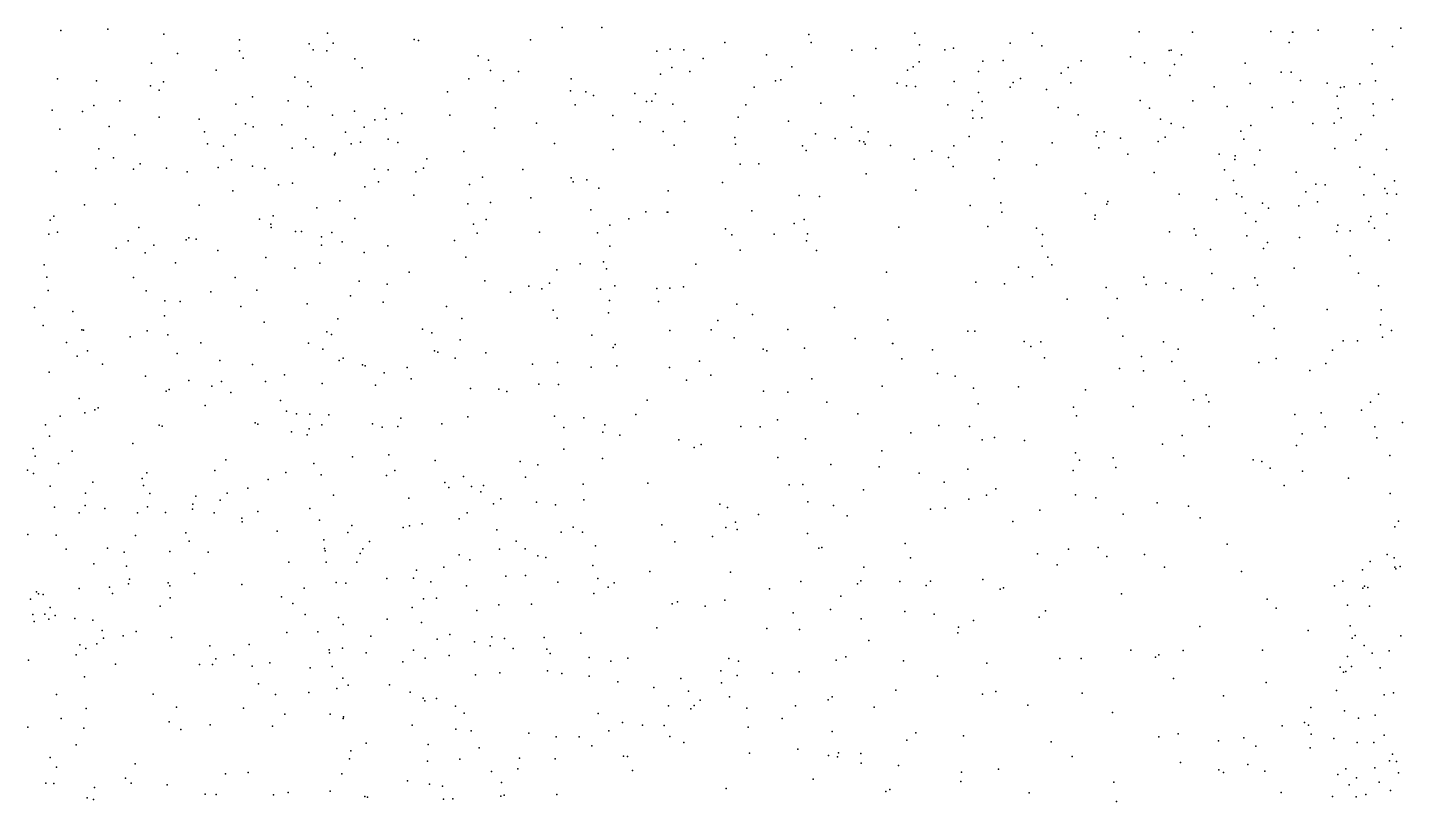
# Model space of a CAD drawing. Header units: metres. Extents: x -25 to 25, y -27.8 to 27.8.
# Drawn here: x 2.915 to 6, y 3.487 to 5.224 of the extents above; entities that cross this region are included whole.
import ezdxf

# ---------------------------------------------------------------- set-up
doc = ezdxf.new("R2010")
doc.units = ezdxf.units.M

msp = doc.modelspace()

# ---------------------------------------------------------------- linework, layer by layer
for p in [(2.9898, 5.2176, 19.0275), (3.0956, 5.2206, -3.9191), (4.1145, 5.224, -26.3057), (4.2036, 5.224, -1.0573), (5.7047, 5.2153, -1.0186), (5.811, 5.2178, 20.4979), (5.9336, 5.2185, 21.2241), (5.9965, 5.2224, 13.9079), (3.2208, 5.2088, 11.0995), (3.3907, 5.1965, 12.7349), (3.5473, 5.187, -2.6015), (3.5883, 5.211, -1.9056), (3.6012, 5.1888, 12.7911), (3.783, 5.1969, 19.1209), (3.7922, 5.1946, -1.7323), (4.044, 5.1965, -25.915), (4.4801, 5.1902, -25.7746), (4.6682, 5.208, -9.5527), (4.6734, 5.1902, 27.1556), (4.9058, 5.2116, 12.021), (4.9164, 5.1853, -11.992), (5.1204, 5.1891, -10.8948), (5.1698, 5.2115, 13.7032), (5.4093, 5.214, -9.1615), (5.5291, 5.2138, -23.8033), (5.746, 5.19, -0.4444), (5.7533, 5.2136, -0.6012), (5.754, 5.2136, -0.7893), (3.2515, 5.1658, -7.6402), (3.3904, 5.1716, 11.1361), (3.3987, 5.155, -2.2964), (3.5561, 5.1741, -8.6545), (3.587, 5.1713, 11.1518), (3.6498, 5.1538, 26.8785), (3.9261, 5.1606, 11.255), (4.3271, 5.171, 11.6186), (4.3574, 5.1752, 13.0479), (4.3881, 5.1738, -11.3215), (4.4308, 5.1546, 11.7405), (4.5732, 5.1628, -3.1848), (4.7645, 5.1731, 13.3374), (4.8186, 5.1766, -3.071), (4.9734, 5.174, -10.3688), (4.9928, 5.1776, -9.3231), (5.191, 5.1829, -0.0519), (5.3902, 5.1581, -1.3636), (5.4768, 5.1726, -24.2903), (5.4812, 5.1733, -0.0997), (5.5042, 5.1628, 13.6101), (5.978, 5.1814, -11.1016), (3.1935, 5.1441, -10.833), (3.338, 5.1279, 7.5769), (3.6658, 5.1338, -3.7669), (3.9498, 5.1508, 12.8677), (3.9537, 5.1276, -1.7472), (4.0165, 5.1255, -1.2687), (4.3607, 5.1343, -3.3179), (4.4009, 5.1254, -25.987), (4.6304, 5.1358, 11.911), (4.8896, 5.1282, 0.3545), (4.9024, 5.136, 27.1526), (4.916, 5.1473, -11.0413), (5.0489, 5.1254, 27.1048), (5.0588, 5.1488, 0.4977), (5.1043, 5.1501, 13.2087), (5.2504, 5.1345, 13.3787), (5.2794, 5.1491, -11.1011), (5.4211, 5.1449, -22.9813), (5.4889, 5.141, 26.6703), (5.6474, 5.1438, 0.8652), (5.728, 5.1237, -0.2456), (5.7509, 5.1241, 13.7087), (5.932, 5.1428, -9.538), (2.982, 5.109, 11.1992), (3.0697, 5.1042, 18.9575), (3.1907, 5.0931, 12.4859), (3.2203, 5.1022, 7.3903), (3.5151, 5.1127, 7.7451), (3.5442, 5.1022, -2.0126), (3.5515, 5.0917, -8.8543), (3.9056, 5.1088, -2.6499), (3.9831, 5.1046, -25.3085), (4.1347, 5.1088, 11.4138), (4.3352, 5.1193, -1.7385), (4.5934, 5.1045, -11.1989), (4.6051, 5.1065, -1.686), (4.8662, 5.0992, -9.6629), (4.8874, 5.0933, -11.5913), (4.9075, 5.0913, -10.0705), (4.9945, 5.1028, 12.4499), (5.127, 5.1009, -12.6686), (5.1433, 5.1098, -1.5074), (5.2346, 5.1213, 14.0153), (5.2563, 5.0995, -24.9869), (5.4783, 5.1164, -24.5338), (5.6586, 5.098, 14.2032), (5.7717, 5.1049, 20.6602), (5.831, 5.0992, 20.8581), (5.9047, 5.0975, 13.7388), (5.9396, 5.1045, 21.0229), (3.2105, 5.0832, 11.2231), (3.4198, 5.0683, 8.072), (3.8571, 5.0795, -1.498), (4.1338, 5.0821, -11.2807), (4.1679, 5.0793, 7.9438), (4.185, 5.0711, 27.0574), (4.2778, 5.0761, -9.6258), (4.3239, 5.0748, -2.7678), (4.5454, 5.0903, 27.1865), (4.7691, 5.0707, -10.8819), (5.0491, 5.0781, 12.9293), (5.1203, 5.0899, -11.306), (5.2012, 5.0848, -9.5592), (5.4119, 5.0604, 26.8025), (5.5777, 5.0909, 26.5434), (5.8537, 5.0701, -0.4012), (5.8615, 5.0891, 14.0991), (5.8692, 5.0905, -0.6965), (5.978, 5.0621, -13.2861), (2.9706, 5.0384, 20.1691), (3.0382, 5.0357, 26.7516), (3.0638, 5.0488, 7.1875), (3.122, 5.0594, -2.7133), (3.3826, 5.0519, 18.9913), (3.5001, 5.0593, 11.2378), (3.5443, 5.0465, 19.0621), (3.6489, 5.0362, -25.4179), (3.717, 5.0424, -2.4229), (3.7552, 5.0311, -1.759), (3.9653, 5.0435, -9.4621), (4.1439, 5.0501, 13.0042), (4.3039, 5.0576, 7.8363), (4.3162, 5.0588, 8.0494), (4.3634, 5.0522, 27.1535), (4.5268, 5.0501, -1.0179), (4.6953, 5.0543, -2.8386), (4.98, 5.0505, 13.5303), (5.0357, 5.0374, -12.3345), (5.0574, 5.058, 12.2683), (5.2276, 5.0445, 27.0107), (5.4324, 5.0427, 14.2009), (5.5297, 5.0595, -22.7689), (5.6073, 5.0464, -24.1509), (5.7081, 5.0444, 26.3724), (5.7544, 5.0567, 0.9774), (5.8557, 5.0419, 20.4937), (5.9347, 5.0526, -22.5972), (3.098, 5.0018, -3.9018), (3.2106, 5.0225, 8.1706), (3.3004, 5.0182, -3.8266), (3.404, 5.008, -2.5478), (3.4212, 5.0008, 12.7039), (3.486, 5.0059, 26.7207), (3.5991, 5.0275, -8.1223), (3.6706, 5.0006, 19.219), (3.6943, 5.017, -9.1959), (3.7201, 5.0185, 7.7505), (3.8628, 5.0273, 7.93), (4.0575, 5.0092, 26.9749), (4.2281, 5.0265, -25.2363), (4.2899, 5.0126, -1.1525), (4.3891, 5.0127, -11.1498), (4.5096, 5.0227, -9.7547), (4.6226, 5.0139, 13.3246), (4.7639, 5.0005, -25.2259), (5.0365, 5.0203, 0.1182), (5.0566, 5.0211, 12.7611), (5.2729, 5.0278, 0.548), (5.4575, 5.0183, -1.4383), (5.4813, 5.0082, -24.7803), (5.5089, 4.9996, 0.1916), (5.66, 5.004, -13.2696), (5.7991, 5.0083, -0.1166), (5.8469, 5.0091, 1.1134), (5.8631, 5.0214, -0.9905), (5.9355, 5.0266, 20.3543), (2.9876, 4.9961, -10.8096), (3.1555, 4.9834, 12.3811), (3.3122, 4.9901, 19.9714), (3.3809, 4.9831, 7.4274), (3.5394, 4.9738, 7.5653), (3.6287, 4.9894, -11.2957), (3.7246, 4.9736, -2.2182), (3.9627, 4.9983, 7.7846), (4.3415, 4.9903, 7.6918), (4.5025, 4.9771, 7.8629), (4.6835, 4.9852, 27.2279), (4.7276, 4.9749, -9.9285), (4.7816, 4.9699, -3.032), (4.8013, 4.9897, 13.4116), (5.0282, 4.9794, 0.4592), (5.3128, 4.9808, -1.5136), (5.3154, 4.9899, -11.4051), (5.3308, 4.9896, -9.1663), (5.3679, 4.9758, 0.249), (5.452, 4.9683, 13.3928), (5.4679, 4.9776, -0.8256), (5.638, 4.9916, -1.3238), (5.6441, 4.9735, 0.8172), (5.8954, 4.9708, 20.691), (5.9068, 4.9841, 26.3377), (3.075, 4.9514, 11.3258), (3.3186, 4.9627, 26.7146), (3.3549, 4.958, -11.1941), (3.5088, 4.953, 19.8354), (3.5568, 4.9556, -3.8258), (3.6037, 4.9381, -2.3448), (3.6055, 4.9418, 11.3153), (3.6413, 4.9633, -7.8285), (3.6619, 4.9668, -2.1546), (3.7457, 4.9658, 19.5321), (3.8943, 4.9456, 13.0191), (4.0979, 4.9635, -1.7839), (4.229, 4.9504, 11.5858), (4.3662, 4.96, 13.2012), (4.5036, 4.9625, -1.7586), (4.6543, 4.9583, 11.9645), (4.6621, 4.9482, -10.6867), (4.7919, 4.9671, -10.4791), (4.7949, 4.9621, -10.2554), (4.8516, 4.9595, 0.2532), (4.9439, 4.9466, -0.9438), (4.9934, 4.9586, -11.8978), (5.1018, 4.9672, -11.6375), (5.2143, 4.965, 0.2115), (5.3191, 4.9536, 13.2194), (5.3842, 4.9397, 0.466), (5.5891, 4.9396, 26.4503), (5.6799, 4.9484, -23.8558), (5.8484, 4.9521, 0.152), (5.9647, 4.9502, -0.6818), (3.0685, 4.9073, -2.7797), (3.1081, 4.9318, 20.054), (3.1527, 4.9064, -11.0196), (3.1679, 4.918, 7.1751), (3.2269, 4.9086, 18.9947), (3.3429, 4.9096, 11.3701), (3.3729, 4.9274, -7.6856), (3.4199, 4.9127, -25.5496), (3.4479, 4.9078, 19.09), (3.6939, 4.9058, 12.9606), (3.8033, 4.9085, -1.8679), (3.8113, 4.9296, 11.3483), (4.5144, 4.9174, -2.7471), (4.5559, 4.9184, -3.1484), (4.9043, 4.9286, 12.0887), (4.9819, 4.9325, -25.2422), (4.9922, 4.9124, 0.3107), (5.0957, 4.9271, 12.6139), (5.1788, 4.9156, 0.3575), (5.6238, 4.928, 13.4932), (5.6247, 4.9363, 0.4299), (5.6683, 4.9158, -9.4614), (5.9043, 4.9108, 13.5915), (2.9791, 4.9005, 12.1868), (3.2734, 4.9003, 12.4618), (3.7026, 4.8778, 7.9814), (3.7244, 4.9048, -2.0235), (3.7863, 4.8998, 7.5569), (3.9362, 4.8882, 26.8999), (4.0262, 4.9055, 13.1033), (4.1351, 4.8868, 8.0883), (4.1398, 4.8778, 7.5412), (4.1703, 4.8824, 27.1212), (4.4748, 4.8763, 11.8542), (4.7968, 4.8955, -1.7049), (5.084, 4.8854, 12.3057), (5.4432, 4.8988, -9.401), (5.6008, 4.9046, -9.0612), (5.621, 4.8803, -24.6131), (5.7618, 4.8994, 0.9182), (5.937, 4.8943, 20.5358), (5.9826, 4.8802, 0.2025), (3.3758, 4.8573, 7.2627), (3.4779, 4.871, -8.6941), (3.5096, 4.8743, -8.2676), (3.6717, 4.8662, 19.4251), (3.782, 4.8478, 26.6713), (3.9065, 4.8718, 7.9998), (4.1972, 4.8637, 13.1917), (4.3525, 4.8576, 8.1556), (4.6468, 4.8467, 7.7182), (4.6921, 4.8447, 13.3945), (4.9081, 4.8593, 27.2272), (5.2888, 4.8512, 26.992), (5.4994, 4.8498, 26.5887), (5.6277, 4.8508, -11.3246), (5.6396, 4.8443, -0.8777), (5.7832, 4.8554, -22.7678), (5.8058, 4.8725, 13.9695), (5.8272, 4.8707, -1.1845), (5.9138, 4.8482, -1.0508), (5.9608, 4.8626, 1.2238), (5.9659, 4.8518, -9.3043), (5.9872, 4.85, -0.8924), (3.0431, 4.8262, -4.0086), (3.1119, 4.8276, 8.1216), (3.3001, 4.8256, 26.6328), (3.5639, 4.8195, -8.9678), (3.6158, 4.8348, 19.7093), (3.903, 4.8285, -25.3795), (3.9541, 4.831, -2.3105), (4.0447, 4.8415, 11.4525), (4.1788, 4.8149, -25.3173), (5.0302, 4.8247, 13.6538), (5.0989, 4.8305, -1.6629), (5.3372, 4.8274, -11.575), (5.3391, 4.8337, -1.5775), (5.5829, 4.8383, -23.0242), (5.686, 4.8297, -24.1925), (5.6996, 4.8185, -23.6044), (5.7676, 4.8236, 0.6699), (5.8096, 4.8326, 13.488), (2.9661, 4.7913, -2.8472), (2.9743, 4.8004, -7.5424), (3.4359, 4.7942, 12.6393), (3.4612, 4.7826, -3.9063), (3.4665, 4.8014, 11.4386), (3.6493, 4.7955, 7.3205), (3.9155, 4.7825, -9.4869), (3.9445, 4.7929, -1.8348), (4.2644, 4.7948, -10.9908), (4.3028, 4.8106, 7.4873), (4.3502, 4.8098, 27.221), (4.352, 4.8099, -3.2243), (4.5403, 4.8126, 13.3411), (4.6351, 4.7843, -25.3405), (4.6578, 4.7931, -1.1657), (5.1013, 4.8098, 27.1517), (5.3097, 4.7936, 14.0005), (5.3108, 4.803, -12.9959), (5.6483, 4.807, -1.4006), (5.6711, 4.7886, -23.3982), (5.925, 4.7888, -13.4039), (5.929, 4.7995, 0.6018), (5.9654, 4.8059, 13.4963), (2.9625, 4.7601, 11.4779), (2.9823, 4.7646, 20.0736), (3.1648, 4.7751, 20.0088), (3.2767, 4.7519, 19.0542), (3.4616, 4.7752, 19.85), (3.5166, 4.7659, -11.3678), (3.5295, 4.7663, 7.9818), (3.5746, 4.7542, 19.3404), (3.5979, 4.7636, -2.4565), (3.9239, 4.7622, -1.9129), (4.0636, 4.7648, 27.0612), (4.1942, 4.7633, -2.4859), (4.222, 4.7807, -1.3977), (4.4815, 4.7722, 8.1211), (4.4955, 4.759, 7.5587), (4.5906, 4.7601, -10.4495), (4.6649, 4.7613, 27.2661), (4.8705, 4.776, 12.0797), (5.0699, 4.7776, -12.3084), (5.1788, 4.7736, 12.6464), (5.1923, 4.7594, 13.8518), (5.4778, 4.7654, 13.1453), (5.533, 4.7724, -13.334), (5.5368, 4.7578, 26.4417), (5.6513, 4.7565, 13.3151), (5.7692, 4.753, -1.3142), (5.8529, 4.7665, 26.1741), (5.8556, 4.7805, -9.0641), (5.8826, 4.7678, 1.0958), (5.9374, 4.7734, -0.8577), (3.1139, 4.7287, -11.2745), (3.1412, 4.745, 18.9773), (3.1988, 4.7354, 12.3139), (3.271, 4.7472, 7.1727), (3.2936, 4.7489, 8.0292), (3.3423, 4.7238, -2.7259), (3.5745, 4.7356, -25.5027), (3.6212, 4.7427, 19.5789), (3.7236, 4.7344, 11.4416), (3.8732, 4.7459, 7.3293), (4.222, 4.7333, 8.1303), (4.5144, 4.7244, -1.8065), (4.6628, 4.7456, 11.9902), (4.6855, 4.7238, -2.722), (5.1922, 4.7334, -12.756), (5.5694, 4.7255, -24.9394), (5.6886, 4.7277, 26.1519), (5.6971, 4.7415, -24.4487), (5.9702, 4.7471, -11.3207), (2.9525, 4.6917, 8.1743), (3.1791, 4.718, -7.5826), (3.247, 4.6958, -25.6637), (3.45, 4.7075, 19.2269), (3.5712, 4.695, -7.8214), (3.6702, 4.7192, 13.0355), (3.8987, 4.7084, 13.2435), (4.1549, 4.6933, -3.3355), (4.2075, 4.6979, 13.2928), (4.4148, 4.6931, -2.5372), (5.2044, 4.7086, -25.2889), (5.2132, 4.6913, 27.0686), (5.8826, 4.7113, -1.1719), (2.9585, 4.6637, 12.0236), (3.1526, 4.6631, 8.0586), (3.3809, 4.6627, 11.5659), (3.5149, 4.6839, -8.0875), (3.7717, 4.6753, -1.9972), (4.1027, 4.68, -11.1129), (4.2142, 4.6824, -1.8207), (4.8424, 4.6749, -2.8691), (5.1385, 4.6862, -1.0788), (5.1703, 4.6646, -11.872), (5.4202, 4.6639, 12.8756), (5.5727, 4.6717, 13.9182), (5.6689, 4.6625, -9.3766), (5.7573, 4.684, -24.0228), (5.9014, 4.6729, -22.932), (2.9611, 4.6335, 7.016), (3.1816, 4.6333, -2.8088), (3.3266, 4.631, 19.1446), (3.4297, 4.6343, 7.1719), (3.6596, 4.6545, 7.2185), (3.722, 4.6479, 13.2365), (3.9411, 4.6552, 26.9328), (3.9988, 4.6299, 11.4832), (4.0399, 4.6435, 13.3253), (4.0695, 4.6378, -2.1251), (4.0864, 4.6503, -9.7417), (4.2005, 4.6368, 7.2637), (4.2333, 4.644, 27.194), (4.3272, 4.6384, 11.7267), (4.3565, 4.6394, -10.6728), (4.3873, 4.6419, 7.4067), (5.0431, 4.6528, 13.6208), (5.1072, 4.6485, -1.6856), (5.3355, 4.6408, 13.921), (5.4253, 4.6475, -1.0212), (5.4694, 4.6501, 26.5955), (5.5039, 4.6353, -1.5375), (5.6209, 4.6381, -11.4632), (5.6753, 4.646, 13.1042), (5.9469, 4.6445, 13.255), (3.2231, 4.6104, 11.6228), (3.2574, 4.6091, 19.8959), (3.3938, 4.5978, 12.5039), (3.5429, 4.6038, 19.5315), (3.6398, 4.6217, 26.5055), (3.7128, 4.6078, 7.9813), (3.8551, 4.5979, -3.8854), (4.2206, 4.6116, -2.3105), (4.3311, 4.6088, -3.1176), (4.5067, 4.6031, 11.8874), (5.2483, 4.6144, 12.6667), (5.3601, 4.616, 26.8891), (5.5513, 4.6127, 26.3102), (5.689, 4.5988, -24.818), (2.9307, 4.5957, -2.8746), (3.0169, 4.587, -25.7748), (3.2226, 4.577, -11.463), (3.6116, 4.5703, 13.0101), (3.8895, 4.5707, -1.8908), (4.0943, 4.5896, -25.3506), (4.1038, 4.5721, -1.8234), (4.2189, 4.5839, -9.9295), (4.4639, 4.5666, -25.3749), (4.5418, 4.5798, 7.5724), (4.726, 4.5953, 13.3841), (4.8458, 4.5678, -1.7589), (5.3393, 4.5717, -13.1606), (5.6664, 4.5772, 26.1181), (5.8313, 4.5914, -23.2106), (5.9525, 4.5902, 0.9735), (2.9502, 4.5549, -7.4748), (3.0366, 4.5458, 11.7297), (3.0406, 4.5449, 7.1346), (3.1834, 4.543, 19.0632), (3.4459, 4.5628, 19.6563), (3.5869, 4.5414, -8.9661), (3.8017, 4.5474, -11.3568), (3.8224, 4.5389, 11.5528), (4.3562, 4.5443, -1.816), (4.4492, 4.5458, 8.1283), (4.6212, 4.5466, 27.2609), (5.0247, 4.5428, -25.4538), (5.0409, 4.5429, 27.1707), (5.7121, 4.5484, 13.7969), (5.9508, 4.5566, -1.0083), (5.9757, 4.5441, -9.0697), (3.0028, 4.5172, -4.3521), (3.1452, 4.5298, 12.101), (3.23, 4.5345, 26.5106), (3.3041, 4.5165, 7.9964), (3.5456, 4.5155, 26.3738), (3.5975, 4.5348, -2.4791), (3.8862, 4.5232, 7.1739), (4.1812, 4.5334, 13.3336), (4.2292, 4.506, 11.6222), (4.234, 4.5128, -2.0595), (4.5004, 4.5273, -1.5296), (4.7725, 4.5263, 12.052), (4.8562, 4.5152, 27.2304), (4.8564, 4.5149, -1.3647), (5.1511, 4.5191, -12.7599), (5.1667, 4.5079, -1.2368), (5.1887, 4.5186, 13.6348), (5.373, 4.5311, -25.303), (5.4644, 4.5187, 26.4595), (5.8672, 4.5209, 13.0669), (5.8992, 4.5211, -23.7519), (5.9554, 4.529, -23.4738), (3.0261, 4.4866, 8.1112), (3.0498, 4.4987, 18.9553), (3.2505, 4.4928, 7.2352), (3.3469, 4.4765, -4.1823), (3.5778, 4.5024, 11.6753), (3.6144, 4.4764, 7.9757), (3.6235, 4.4823, 7.1924), (3.8283, 4.4983, 26.6292), (3.8358, 4.4955, -9.4959), (3.8747, 4.4821, 8.0188), (3.9435, 4.494, -3.6067), (4.423, 4.4754, 7.397), (4.5659, 4.5024, -2.3563), (4.5743, 4.4985, -1.7998), (4.6587, 4.5045, 7.7154), (4.8766, 4.4806, 12.1842), (4.946, 4.5003, 13.3992), (5.1968, 4.4825, 27.0237), (5.415, 4.486, 26.6579), (5.4831, 4.4747, 12.8747), (5.4967, 4.5018, -11.6365), (5.7168, 4.4811, -8.9052), (5.8433, 4.4998, -24.3968), (2.9638, 4.4508, -11.5503), (3.0831, 4.4686, -2.8253), (3.4196, 4.4674, 11.7373), (3.4919, 4.4442, 12.6134), (3.667, 4.4672, -9.2012), (3.6729, 4.4645, 13.1594), (3.7156, 4.449, 13.3405), (3.7666, 4.4611, -4.1349), (4.0482, 4.4686, -11.117), (4.104, 4.4725, 8.0859), (4.1795, 4.4617, -10.8243), (4.2377, 4.4644, 27.1535), (4.3553, 4.4612, 13.3305), (4.4483, 4.4439, -1.8635), (4.9569, 4.4477, -1.7184), (5.3656, 4.4587, 13.7018), (5.4192, 4.4536, -1.2153), (5.6782, 4.4721, 12.9674), (5.7924, 4.4545, -1.3406), (5.8287, 4.4697, -24.7248), (3.1799, 4.4419, 19.8211), (3.2767, 4.432, -25.681), (3.3289, 4.4189, 19.2692), (3.3501, 4.4293, 19.6206), (3.4489, 4.4293, -2.6258), (3.5763, 4.4248, -11.4587), (3.6956, 4.4212, -2.3056), (3.776, 4.4355, 26.4288), (3.9088, 4.414, -1.8891), (3.9725, 4.4122, 26.884), (4.0624, 4.4237, -1.8255), (4.1064, 4.4227, 7.1024), (4.3934, 4.4327, 27.2128), (4.6748, 4.4353, -1.6628), (4.8328, 4.419, 13.3314), (4.9968, 4.4414, 12.3715), (5.0374, 4.4143, -12.2843), (5.1386, 4.4178, 12.5772), (5.5111, 4.4303, 26.2861), (3.0311, 4.3917, 19.8994), (3.2259, 4.408, 12.1547), (3.2329, 4.4113, 26.4025), (3.3709, 4.4049, 12.4004), (3.4824, 4.3867, -8.5183), (3.9907, 4.4072, -9.7398), (4.3057, 4.3877, 11.6959), (4.5664, 4.4081, 13.3129), (4.6215, 4.4057, -2.0895), (4.7083, 4.3836, 7.9499), (5.2894, 4.4107, 26.8834), (5.5317, 4.3887, -13.3517), (5.5602, 4.4, -25.2732), (5.5661, 4.3838, -1.5078), (5.9285, 4.3833, 13.6171), (5.9462, 4.4012, -8.889), (2.9881, 4.3515, 18.9175), (3.0439, 4.3591, -7.4329), (3.066, 4.3658, -4.4854), (3.0739, 4.3708, 26.4474), (3.314, 4.376, 7.3257), (3.4965, 4.3634, 7.9662), (3.5188, 4.3569, 26.2346), (3.5484, 4.3563, -4.3006), (3.5911, 4.3551, 12.726), (3.9032, 4.3506, 7.0902), (4.0975, 4.3516, 11.584), (4.28, 4.3554, -1.7854), (4.7785, 4.3573, 27.1841), (5.0481, 4.3798, 27.1038), (5.2624, 4.372, 13.3606), (5.2686, 4.3522, -1.3888), (5.3963, 4.3737, 13.465), (5.7591, 4.3555, 13.5636), (5.8178, 4.3595, -24.9561), (5.9087, 4.3652, -1.2265), (2.9551, 4.3323, -5.5978), (3.2104, 4.3316, 19.1702), (3.217, 4.3295, 19.6511), (3.4261, 4.3365, -7.5719), (3.4322, 4.3335, 11.8807), (3.547, 4.3236, -2.4958), (3.5753, 4.3323, -7.7709), (3.6894, 4.3345, 7.2347), (3.7105, 4.3274, 13.0383), (3.7457, 4.3284, 13.2148), (3.7531, 4.3472, -2.1531), (3.8451, 4.3346, -3.794), (4.1185, 4.3267, -25.351), (4.1637, 4.348, -10.1057), (4.2105, 4.3327, 27.0674), (4.5159, 4.3288, 7.4987), (4.559, 4.3279, -1.7631), (4.5983, 4.3437, 27.1873), (4.9597, 4.3309, -1.6507), (5.0285, 4.3288, -12.5494), (5.5664, 4.3286, 12.9034), (5.8268, 4.3276, -9.2643), (5.9383, 4.3276, 26.0379), (6.0004, 4.3378, -1.1566), (2.9645, 4.3067, 8.167), (3.1514, 4.2902, 8.0378), (3.5072, 4.3167, -25.5862), (3.5425, 4.3101, 7.3512), (4.206, 4.3156, -10.6614), (4.2438, 4.309, -10.3343), (4.3764, 4.299, 27.1156), (4.6608, 4.3007, 11.9714), (4.8969, 4.3141, 12.2544), (5.0575, 4.2985, 13.2028), (5.085, 4.3042, -1.6876), (5.1524, 4.2972, 26.9261), (5.5063, 4.3087, -25.4669), (5.7753, 4.3125, -13.2523), (5.9428, 4.3029, 13.3924), (2.9279, 4.2792, 7.4069), (2.9321, 4.2617, 24.6254), (3.0153, 4.2729, -5.1939), (3.6441, 4.2603, 26.1539), (3.7259, 4.2654, 12.8811), (4.1183, 4.2776, 8.0407), (4.4112, 4.2814, 11.7515), (4.427, 4.288, 7.3527), (4.5989, 4.2594, 13.1984), (4.8318, 4.2742, -2.2481), (5.2663, 4.2696, -11.8689), (5.351, 4.2583, -1.6195), (5.4622, 4.2887, 13.2759), (5.5099, 4.2626, -1.4369), (5.7623, 4.2861, 13.3616), (5.9722, 4.2632, 13.2094), (2.915, 4.2304, -5.8306), (2.9845, 4.2457, -11.6138), (3.3356, 4.2301, 12.2254), (3.3602, 4.254, 26.1446), (3.5575, 4.2459, 11.9217), (3.7392, 4.2296, 7.8664), (3.8296, 4.2521, 7.2031), (4.0208, 4.2499, 7.0458), (4.0599, 4.2427, -10.9908), (4.2052, 4.2571, 13.2777), (4.7173, 4.2437, 7.777), (4.8259, 4.2381, 12.1267), (5.0248, 4.2332, -1.8317), (5.2616, 4.23, -1.6048), (5.2758, 4.2532, 13.1658), (5.3572, 4.2367, 26.3981), (5.6652, 4.2536, -9.1405), (5.6849, 4.25, 13.0341), (5.7035, 4.2353, -11.5587), (5.7757, 4.2284, -1.3642), (2.9281, 4.2233, 19.8508), (3.0616, 4.2038, 24.9228), (3.1722, 4.2118, -2.7258), (3.1753, 4.1964, 19.509), (3.1826, 4.2249, 26.24), (3.4553, 4.21, 26.0279), (3.4949, 4.2252, -8.2385), (3.5738, 4.2205, 12.5493), (3.7205, 4.2184, -25.5164), (3.8512, 4.2029, 11.8115), (3.893, 4.2165, -2.0038), (4.0325, 4.2149, 26.6852), (4.1622, 4.1995, 26.894), (4.3073, 4.2016, 8.0527), (4.6241, 4.1978, 7.6049), (4.6551, 4.1988, 7.9939), (4.9159, 4.2239, 13.1257), (4.9723, 4.204, 26.986), (5.8791, 4.2127, -25.0962), (2.9659, 4.1949, 26.3607), (3.0449, 4.1789, -5.739), (3.1897, 4.1786, -5.1818), (3.2924, 4.172, -5.3047), (3.3629, 4.1793, -2.6082), (3.4096, 4.19, 12.0458), (3.6015, 4.1743, 7.6045), (3.7705, 4.1681, 7.4416), (3.8605, 4.192, -9.6677), (3.9111, 4.1941, -25.4115), (3.9325, 4.1817, -11.4141), (3.9382, 4.1959, 7.9141), (3.9773, 4.1666, 26.4098), (4.7908, 4.1866, -25.7346), (5.0275, 4.1657, -25.7819), (5.0669, 4.1745, 13.0491), (5.0877, 4.1888, 12.5783), (5.2669, 4.1753, 12.8089), (5.3125, 4.1689, -25.7323), (5.7347, 4.1959, -1.4299), (5.9725, 4.1781, -13.0662), (2.9759, 4.1476, 19.7174), (3.031, 4.1352, 18.9635), (3.0447, 4.1511, 24.7418), (3.0884, 4.1445, -5.0005), (3.1616, 4.1348, 8.0133), (3.184, 4.1486, 19.2092), (3.225, 4.1356, 26.0851), (3.2851, 4.1432, 7.5863), (3.2861, 4.1546, -5.5488), (3.3338, 4.1346, -5.1131), (3.3476, 4.1636, 25.1616), (3.4321, 4.1382, -5.3656), (3.5482, 4.1445, -2.4522), (3.9017, 4.1347, 26.2462), (3.9605, 4.1552, 7.7207), (4.0569, 4.1587, 13.2082), (4.0997, 4.1526, 7.8534), (4.1633, 4.164, -2.9772), (4.4685, 4.1543, 8.0088), (4.4856, 4.1465, -1.7038), (4.6663, 4.1599, -1.7002), (4.7239, 4.1515, 27.0138), (4.9413, 4.143, -12.083), (4.9741, 4.1452, -1.6916), (5.1865, 4.1405, 26.5776), (5.45, 4.1571, 26.1896), (5.52, 4.15, -25.6188), (3.3963, 4.1227, 7.7094), (3.397, 4.1148, 25.3733), (3.57, 4.1187, -8.6688), (3.6426, 4.1062, 25.9029), (3.7725, 4.1055, -4.3238), (3.8007, 4.1099, -3.6412), (3.8837, 4.1214, 7.3043), (4.3381, 4.1082, 7.9143), (4.5039, 4.1137, 26.9588), (4.555, 4.1312, 13.0944), (4.754, 4.1285, -2.584), (5.1261, 4.1158, -11.9631), (5.3735, 4.1322, 12.9314), (5.5466, 4.1237, -1.5196), (5.9911, 4.1159, 21.8675), (2.9154, 4.0866, -5.9691), (2.9794, 4.085, 7.5964), (3.1577, 4.0838, -7.3425), (3.2701, 4.0897, -11.5912), (3.4749, 4.0938, 25.7306), (3.5797, 4.0746, 25.5027), (3.6336, 4.0905, -7.7367), (3.7581, 4.1017, -9.5072), (3.9678, 4.0968, -9.9486), (4.1124, 4.0913, 26.4742), (4.1394, 4.1024, -10.6383), (4.1605, 4.0917, 13.0985), (4.4518, 4.0818, 11.6869), (4.4823, 4.102, 7.3989), (4.5078, 4.0977, 7.5881), (4.6652, 4.0882, 11.8703), (5.9833, 4.1035, 22.1625), (3.0016, 4.0535, -2.7236), (3.0942, 4.0557, 25.0901), (3.1322, 4.0463, -4.8133), (3.2345, 4.0484, 7.8775), (3.278, 4.0714, 24.9926), (3.3203, 4.0467, -25.7202), (3.5816, 4.0552, 25.3049), (3.5828, 4.0495, 12.3348), (3.6617, 4.0433, 25.6866), (3.6675, 4.0538, -11.5541), (3.6827, 4.0704, -2.3332), (3.9741, 4.0531, -2.0228), (4.0117, 4.0715, 7.4006), (4.0319, 4.0543, 11.7934), (4.1893, 4.0605, 7.6073), (4.3672, 4.0701, 26.8547), (4.6907, 4.0553, 12.9972), (4.6971, 4.0572, 26.8855), (4.8847, 4.0663, 12.2489), (5.181, 4.0428, 12.8777), (5.2513, 4.0535, -1.6564), (5.3173, 4.0569, 26.2454), (5.6066, 4.0646, 25.9558), (3.0637, 4.0205, 19.4299), (3.137, 4.0152, 19.1314), (3.5011, 4.0242, -5.0186), (3.5855, 4.0245, -9.0442), (3.6538, 4.0241, -5.3552), (3.8491, 4.0129, 25.9946), (3.8833, 4.0404, 12.7376), (3.9078, 4.0292, -3.2852), (4.0605, 4.0381, 7.153), (4.0782, 4.0346, 26.2997), (4.1833, 4.0164, 7.0517), (4.7919, 4.0128, 12.0023), (4.8964, 4.0342, 12.9512), (5.2255, 4.0184, -1.8178), (5.3371, 4.0369, -11.8252), (5.4212, 4.0412, -13.0227), (5.4662, 4.0131, 26.0659), (5.9281, 4.0259, 21.9364), (5.9662, 4.0411, 22.231), (5.9818, 4.0341, 21.7735), (5.9829, 4.0129, -1.1649), (5.9954, 4.0142, -17.0641), (3.1442, 3.9864, 7.7202), (3.2895, 3.999, -4.8476), (3.7215, 3.9873, 25.3975), (3.7808, 3.9886, 12.0134), (3.7878, 4.0065, 25.8533), (3.9885, 3.993, -11.5025), (4.0325, 3.9941, 26.1575), (4.1945, 3.9872, 7.3998), (4.3118, 4.0033, 26.4822), (4.4925, 4.0017, 7.7107), (4.6504, 3.9808, 26.627), (4.7849, 3.9824, -12.5071), (4.8722, 3.9805, -25.8532), (4.9416, 3.9817, -2.1222), (5.0584, 3.9854, 12.5443), (5.6392, 4.0032, -12.9959), (5.8668, 3.9819, -1.2752), (5.9108, 4.0068, 22.0503), (5.9854, 4.0095, 25.8901), (2.9352, 3.9573, -4.7276), (2.9399, 3.9528, -6.0685), (2.9498, 3.9514, -5.9629), (3.0306, 3.9648, -5.0873), (3.099, 3.9679, 19.2773), (3.1061, 3.9542, -11.6872), (3.142, 3.9759, 25.2343), (3.2309, 3.978, 25.8191), (3.2343, 3.9707, -2.5971), (3.3956, 3.9741, -2.5257), (3.5355, 3.9656, -5.7133), (3.6078, 3.9789, -8.0925), (3.6295, 3.9768, -9.3111), (3.8203, 3.98, -2.2483), (3.9001, 3.9707, -25.4854), (4.1052, 3.979, -1.9036), (4.186, 3.9538, 11.7208), (4.2178, 3.9682, 7.2154), (4.2311, 3.9777, 12.9773), (4.5798, 3.9646, -1.6588), (4.7777, 3.9759, -12.1195), (4.9313, 3.9715, 26.4094), (5.0978, 3.9633, -1.6783), (5.105, 3.9667, -12.9132), (5.3697, 3.9533, -1.6125), (5.848, 3.9707, 25.7983), (5.9114, 3.9659, -25.308), (5.9153, 3.9702, 22.1612), (5.9224, 3.9673, 21.8205), (2.9221, 3.9411, 19.5434), (2.9662, 3.9223, 8.0929), (3.2127, 3.9252, -5.9339), (3.2353, 3.9444, 25.6669), (3.4848, 3.9465, 25.0685), (3.5102, 3.9316, -4.829), (3.7782, 3.9227, -4.4609), (3.8033, 3.942, 12.4527), (3.8331, 3.9435, 25.7124), (3.9724, 3.9288, -10.2009), (4.0463, 3.93, -10.4094), (4.3615, 3.9304, 11.6456), (4.3736, 3.9354, -25.614), (4.4356, 3.9252, -2.7324), (4.4801, 3.9392, 26.3946), (4.7397, 3.9476, -1.6719), (5.6966, 3.9412, -25.583), (5.7169, 3.9212, 25.6627), (5.877, 3.9276, 22.0657), (5.9265, 3.9256, -1.4357), (2.9271, 3.9069, 24.9377), (2.9302, 3.8907, -25.817), (2.9542, 3.9074, 7.7797), (2.9627, 3.8963, 26.1066), (2.9768, 3.9042, 18.8813), (3.0211, 3.8975, 7.9419), (3.0618, 3.8942, 19.0628), (3.5381, 3.9064, -25.658), (3.613, 3.9001, 25.1457), (3.7223, 3.8963, -2.3544), (3.799, 3.8889, -3.468), (3.9231, 3.9158, 12.5884), (4.6329, 3.9102, -25.8021), (4.7166, 3.9182, 12.8643), (4.7854, 3.8967, 26.3154), (4.8837, 3.9131, 12.1701), (4.9498, 3.9077, -1.6857), (5.0375, 3.8935, -1.9329), (5.185, 3.9009, -25.8741), (5.199, 3.9149, 26.1797), (3.0824, 3.8705, -7.164), (3.1297, 3.8586, 25.3663), (3.1586, 3.8688, -5.8089), (3.4969, 3.8666, -5.8502), (3.5664, 3.8678, -4.8487), (3.6237, 3.8841, -8.331), (3.6855, 3.8579, -3.732), (3.8627, 3.8615, 12.3051), (4.1567, 3.8647, 26.0425), (4.3271, 3.8769, 26.1752), (4.5743, 3.875, 26.2686), (4.6471, 3.8734, -12.2844), (5.0028, 3.8653, 12.7839), (5.0044, 3.8786, -11.9223), (5.5454, 3.8801, -1.6562), (5.7884, 3.8708, -12.8891), (5.8832, 3.8814, 21.8778), (5.8942, 3.8594, 22.2096), (5.9963, 3.8589, -1.1318), (3.0327, 3.8389, 25.1416), (3.0461, 3.8304, 19.2272), (3.0709, 3.8411, -6.0881), (3.0856, 3.8535, 24.5674), (3.2382, 3.8552, 24.7719), (3.3239, 3.8365, -5.1151), (3.4124, 3.8391, -7.3676), (3.5922, 3.8276, -5.0613), (3.622, 3.8311, -8.5915), (3.7808, 3.8267, -7.6064), (3.834, 3.8513, -5.0473), (3.9184, 3.8451, -4.7966), (3.9529, 3.8361, 25.5697), (3.9573, 3.8563, 25.7502), (3.9856, 3.8529, -11.6722), (4.0045, 3.8302, -2.1317), (4.0746, 3.8551, -11.2452), (4.0801, 3.8293, -10.6478), (4.803, 3.8483, 11.8404), (5.3908, 3.8268, -25.8214), (5.6861, 3.8265, -16.9311), (5.8872, 3.8539, -17.2248), (5.9147, 3.8369, -15.9409), (2.9171, 3.804, 18.778), (3.0243, 3.8159, 25.9421), (3.1128, 3.7955, 25.6451), (3.3374, 3.8071, -5.5328), (3.3783, 3.8162, -11.7119), (3.4587, 3.7986, -5.7714), (3.5929, 3.8204, -9.099), (3.6752, 3.8208, -5.7414), (3.7575, 3.8004, -7.9581), (3.8074, 3.8087, -5.0883), (3.861, 3.8145, -5.3588), (4.088, 3.8195, 25.8469), (4.1755, 3.8104, 12.7252), (4.2241, 3.8019, 11.8103), (4.2618, 3.8089, -2.858), (4.4888, 3.8078, -1.636), (4.5105, 3.8017, -12.1037), (4.7298, 3.8046, 12.7524), (4.7514, 3.8114, -12.812), (4.8804, 3.8024, 26.1404), (5.068, 3.7974, 12.4802), (5.2316, 3.8081, 26.0395), (5.2791, 3.8081, -11.8239), (5.4462, 3.8108, -12.8272), (5.4535, 3.8165, -1.5779), (5.5084, 3.8257, 25.7625), (5.8767, 3.8125, 25.5844), (5.9323, 3.8203, -16.1918), (5.9708, 3.8252, 21.6746), (3.043, 3.7665, -4.5704), (3.3007, 3.7944, -6.0787), (3.3299, 3.7947, -5.9936), (3.4195, 3.7907, -4.6722), (3.5494, 3.787, -5.4189), (3.5984, 3.7903, -8.8786), (3.92, 3.7716, 25.2948), (3.9747, 3.7757, -3.1427), (4.0818, 3.7801, -10.9758), (4.1142, 3.7747, 12.0699), (4.1757, 3.7683, 12.57), (4.4708, 3.7806, 26.0313), (4.5071, 3.77, -12.7152), (4.5868, 3.7754, 11.5984), (4.6466, 3.7782, -11.9246), (4.9572, 3.7681, 12.2865), (5.8607, 3.7885, 19.0659), (5.868, 3.7772, 18.8634), (5.8732, 3.7787, 22.1412), (5.8859, 3.7904, 21.8046), (5.9502, 3.787, 19.3714), (3.4332, 3.751, 24.9297), (3.6088, 3.741, -5.8743), (3.6224, 3.7638, -4.1204), (3.6348, 3.7481, 25.0847), (3.7271, 3.7486, -9.4955), (4.2397, 3.7555, 12.1807), (4.3202, 3.7432, 12.455), (4.3811, 3.7632, 11.6691), (4.3986, 3.7345, 12.3227), (4.4724, 3.7537, -12.4138), (4.8635, 3.7373, -1.6992), (5.0878, 3.7341, -12.7753), (5.4867, 3.7628, 25.5807), (5.6945, 3.7541, -1.4043), (5.8526, 3.7362, 22.0526), (2.9801, 3.7274, 24.8043), (3.1968, 3.7283, 24.5924), (3.4718, 3.7273, -5.9667), (3.5461, 3.7314, -2.4993), (3.7738, 3.7324, -4.9246), (3.8029, 3.7192, -11.806), (3.8065, 3.7128, -9.7676), (3.8326, 3.7183, -25.5656), (4.4112, 3.7029, 11.9083), (4.4246, 3.7148, 12.076), (4.4901, 3.7221, 12.5125), (4.712, 3.7152, -25.8702), (4.7205, 3.7223, 26.0175), (5.058, 3.7282, 12.6812), (5.1596, 3.7033, -1.6999), (5.2817, 3.7299, 25.8801), (5.5985, 3.7243, 25.4657), (5.9594, 3.7264, 21.6749), (5.9802, 3.7308, 22.378), (2.9904, 3.6732, 25.0671), (3.047, 3.6958, 19.0938), (3.2496, 3.6988, -7.2584), (3.3994, 3.6969, -25.7437), (3.4922, 3.6828, -5.9563), (3.5941, 3.6831, -11.8216), (3.6231, 3.673, -4.7109), (3.6244, 3.677, -3.839), (3.8755, 3.7008, -5.5724), (3.8951, 3.6857, -10.2921), (4.1954, 3.6845, -13.1807), (4.3532, 3.702, -12.9377), (4.4035, 3.6953, 25.8542), (4.5295, 3.6968, 12.2493), (4.6085, 3.6732, 11.7373), (4.6384, 3.7019, 12.573), (4.8152, 3.699, 12.6383), (5.3499, 3.6871, -1.6491), (5.7944, 3.6984, -1.2934), (5.8704, 3.6905, 22.1581), (5.9013, 3.6741, 22.254), (5.9394, 3.6808, -1.1313), (2.916, 3.6538, 19.3353), (3.0412, 3.6517, 18.9337), (3.2327, 3.6658, -2.5537), (3.2592, 3.6484, -6.1273), (3.3248, 3.6591, 24.6853), (3.4647, 3.6561, -4.6014), (3.7785, 3.6585, 25.1133), (3.8763, 3.6492, -2.307), (3.9106, 3.6454, -5.1015), (4.2192, 3.6457, 25.5186), (4.25, 3.6643, -12.701), (4.2951, 3.6581, -12.4846), (4.3436, 3.6576, -11.6505), (4.5318, 3.6539, -2.6446), (4.7206, 3.644, 11.8858), (4.9085, 3.6415, 12.1244), (5.7304, 3.657, 25.3539), (5.7802, 3.6647, -16.1986), (5.7894, 3.6584, -15.754), (3.0241, 3.6139, 25.425), (3.675, 3.6179, -8.6618), (3.8139, 3.6151, -7.5846), (4.0399, 3.6405, -2.1609), (4.101, 3.6324, -12.046), (4.153, 3.6321, 25.3606), (4.1811, 3.6118, -12.2432), (4.3561, 3.6332, 25.6571), (4.3879, 3.6192, -1.7419), (4.8878, 3.625, -11.8271), (5.0153, 3.6344, -1.8295), (5.2119, 3.6208, 25.6986), (5.4537, 3.6321, 25.4066), (5.497, 3.6388, -1.5836), (5.5877, 3.6229, -25.7004), (5.6446, 3.63, -17.0051), (5.6715, 3.6116, 19.1066), (5.7952, 3.6385, 19.3133), (5.8466, 3.6288, 18.6864), (5.8985, 3.6197, 19.4314), (5.9358, 3.6192, 22.1546), (5.9594, 3.6362, 25.4359), (2.9656, 3.5855, 25.7228), (3.6373, 3.5825, -5.9259), (3.6403, 3.6008, -4.3385), (3.8854, 3.5824, -4.798), (3.9285, 3.6079, -5.1646), (4.0187, 3.5844, -13.0193), (4.0991, 3.5827, -12.4753), (4.2526, 3.5888, -11.4522), (4.2617, 3.5882, -1.8851), (4.535, 3.5952, -12.9356), (4.6437, 3.6042, -1.7574), (4.7125, 3.5904, 25.7626), (4.7326, 3.5876, -2.1897), (4.7346, 3.596, 12.0989), (4.7847, 3.595, 12.4711), (5.2591, 3.5878, 25.5511), (5.7934, 3.6074, -25.519), (5.9777, 3.5931, 21.6808), (2.9799, 3.5638, 25.1896), (3.1563, 3.5714, -25.8715), (3.3596, 3.5495, -2.551), (3.4104, 3.5522, -7.3991), (3.6207, 3.5493, 1.5016), (3.8124, 3.5773, -10.044), (3.9564, 3.5542, -5.4617), (4.0154, 3.5602, 25.1867), (4.2728, 3.5565, -25.6569), (4.7855, 3.5731, 12.2557), (4.8696, 3.5676, 11.9763), (5.0111, 3.5526, -1.8157), (5.0939, 3.56, 12.4392), (5.5021, 3.5745, -12.6905), (5.5886, 3.558, -11.6643), (5.5987, 3.5519, 18.9785), (5.6532, 3.5701, -1.4332), (5.6913, 3.5548, 18.7113), (5.873, 3.5604, 22.0157), (5.9386, 3.5626, 21.755), (5.9713, 3.5781, 22.378), (5.987, 3.5767, 22.3445), (5.9913, 3.5517, -1.026), (2.9561, 3.5282, -6.7081), (2.9744, 3.5276, 24.9207), (3.065, 3.5187, -4.4203), (3.1347, 3.5392, -2.5609), (3.1475, 3.5284, 24.4357), (3.2283, 3.5246, -4.4298), (3.7679, 3.5338, -12.0547), (3.8172, 3.526, -4.7763), (3.8459, 3.5217, -3.3315), (3.9786, 3.5296, -12.6551), (4.6782, 3.5374, -11.7529), (5.0097, 3.532, 12.3131), (5.3527, 3.5308, -1.7174), (5.8551, 3.5479, 22.0097), (5.881, 3.5248, -15.5022), (5.8972, 3.5403, 21.9002), (5.9478, 3.5303, -25.3837), (3.0487, 3.4955, 18.9215), (3.0629, 3.4914, 24.5671), (3.3139, 3.5034, -6.1088), (3.3386, 3.5026, -11.9132), (3.4667, 3.502, -4.4882), (3.4999, 3.5076, 24.76), (3.594, 3.5103, -4.0497), (3.6723, 3.4981, -8.903), (3.6782, 3.4967, -5.8388), (3.8486, 3.4925, -8.1613), (3.8692, 3.4932, -2.3342), (3.977, 3.4994, -10.5128), (3.9843, 3.5013, -5.2909), (4.1031, 3.5027, -2.1297), (4.4829, 3.5161, 25.5174), (4.8413, 3.5096, -18.9627), (4.85, 3.5142, -1.9411), (5.1626, 3.5067, -12.6485), (5.3588, 3.4871, -1.6452), (5.7279, 3.5072, 25.3029), (5.8434, 3.4984, 22.3014), (5.8966, 3.4974, 21.851), (5.9183, 3.5031, 21.822), (5.9733, 3.512, 18.6509)]:
    msp.add_point(p)

doc.saveas('drawing.dxf')
